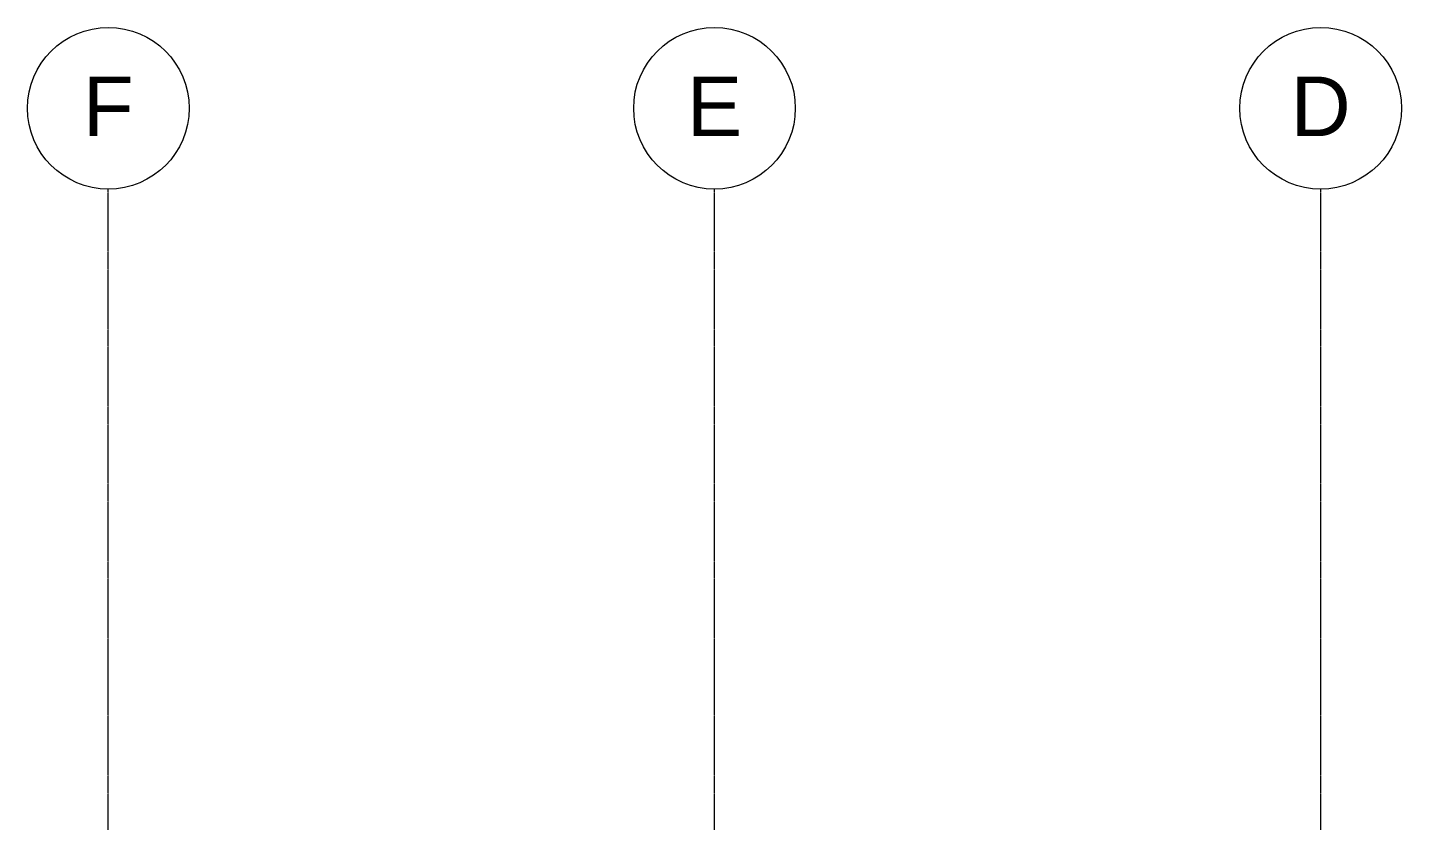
# Model space of a CAD drawing. Header units: inches. Extents: x 20426 to 81837, y -461 to 713.
# Drawn here: x 29614 to 30158, y 399 to 713 of the extents above; entities that cross this region are included whole.
import ezdxf

# ---------------------------------------------------------------- set-up
doc = ezdxf.new("R2010")
doc.units = ezdxf.units.IN
doc.header["$MEASUREMENT"] = 0
doc.linetypes.add('Grid Line 1_2_', pattern=[0.875, 0.5, -0.125, 0.125, -0.125])
doc.layers.add('S-GRID', color=1, linetype='Continuous', lineweight=9)
doc.layers.add('S-GRID-IDEN', color=1, linetype='Continuous', lineweight=9)
doc.styles.add('Arial_1', font='arial.ttf', dxfattribs={"height": 23.60479})

# ---------------------------------------------------------------- blocks, each defined once
blk = doc.blocks.new('Grid - Grid Head - Circle-14747-Elevation - East')
at = {"layer": 'S-GRID-IDEN'}
blk.add_circle((-21150.05, 680.66), 32, dxfattribs=at)

msp = doc.modelspace()

# ---------------------------------------------------------------- linework, layer by layer
at = {"layer": 'S-GRID', "linetype": 'Grid Line 1_2_'}
for p, q in [((29646.42, -132), (29646.42, 648.66)), ((29886.42, -132), (29886.42, 648.66)), ((30126.42, -132), (30126.42, 648.66))]:
    msp.add_line(p, q, dxfattribs=at)

# ---------------------------------------------------------------- block references
at = {"layer": 'S-GRID-IDEN'}
for p in [(50796.47, 0), (51036.47, 0), (51276.47, 0)]:
    msp.add_blockref('Grid - Grid Head - Circle-14747-Elevation - East', p, dxfattribs=at)

# ---------------------------------------------------------------- next in the draw order: texts
at = {"layer": 'S-GRID-IDEN', "char_height": 23.6, "attachment_point": 2, "line_spacing_factor": 0.938532, "style": 'Arial_1', "bg_fill": 3, "box_fill_scale": 1.25, "bg_fill_color": 0, "bg_fill_transparency": 0}
for s, insert, width in [('F', (29646.41, 693.24), 23.904), ('E', (29886.41, 693.24), 26.208), ('D', (30126.41, 693.24), 28.224)]:
    msp.add_mtext(s, dxfattribs=dict(at, insert=insert, width=width))

doc.saveas('drawing.dxf')
